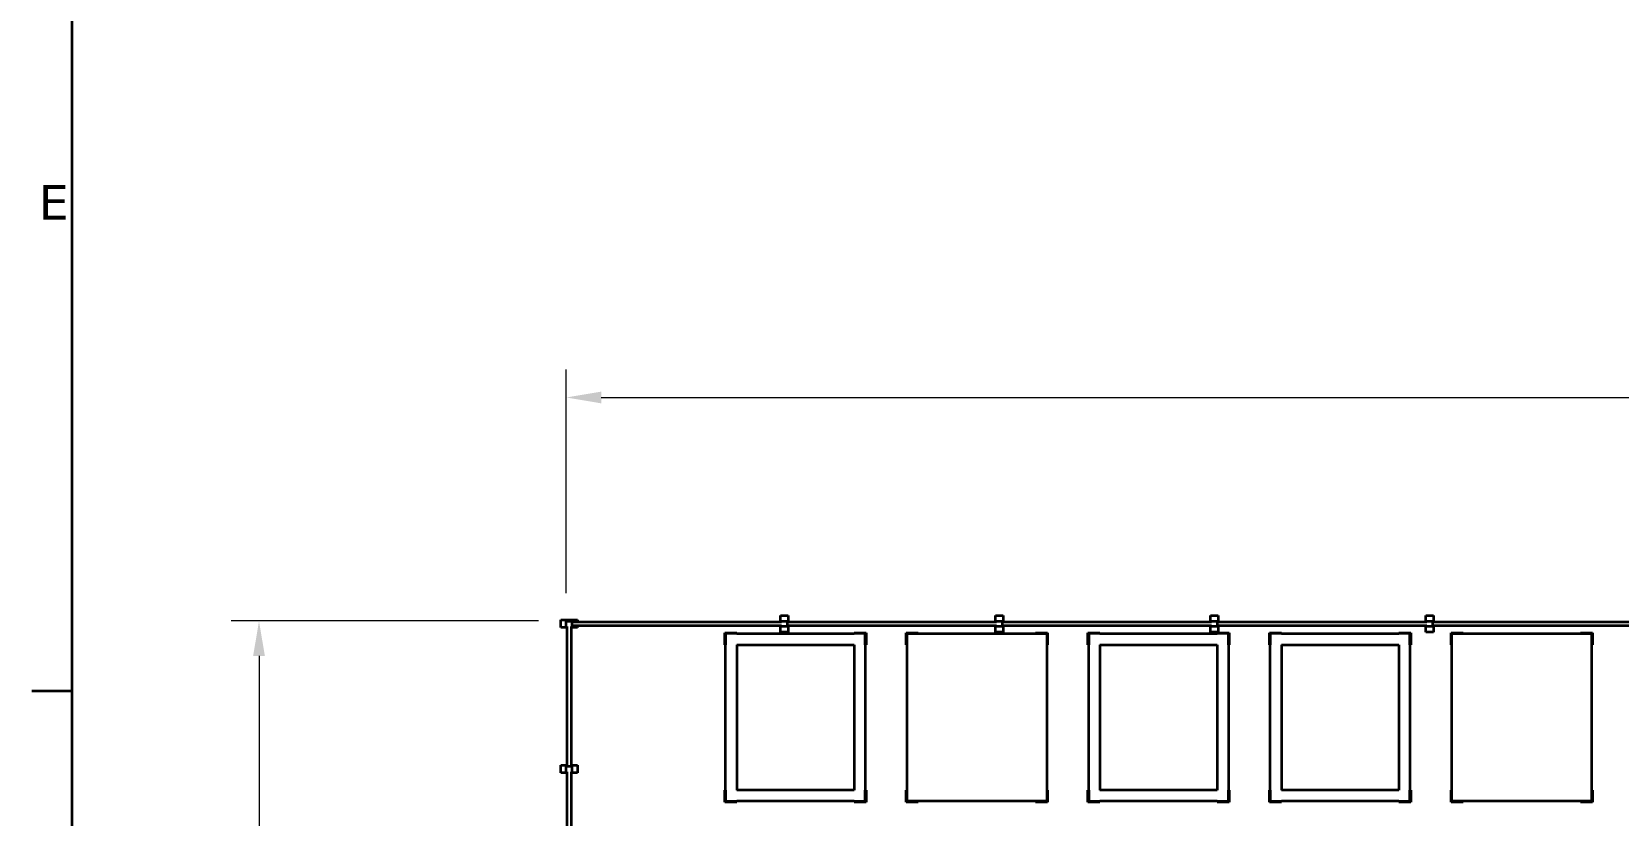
# Model space of a CAD drawing. Header units: millimetres. Extents: x 0 to 67800, y 0 to 42000.
# Drawn here: x 710 to 12068, y 27112 to 32721 of the extents above; entities that cross this region are included whole.
import ezdxf

# ---------------------------------------------------------------- set-up
doc = ezdxf.new("R2010")
doc.units = ezdxf.units.MM
doc.header["$LTSCALE"] = 100
for name, color, linetype, lineweight in [('Border (ISO)', 7, 'Continuous', 35), ('Dimension (ISO)', 7, 'Continuous', 18), ('Visible (ISO)', 7, 'Continuous', 35)]:
    doc.layers.add(name, color=color, linetype=linetype, lineweight=lineweight)
doc.styles.add('Note Text (ISO)', font='verdana.ttf')
doc.dimstyles.new('Default - Method 1b (ISO)', dxfattribs={"dimscale": 100, "dimtxt": 2.5, "dimasz": 2.5, "dimexe": 2, "dimexo": 2, "dimgap": 0.5, "dimtad": 1, "dimtoh": 1, "dimdec": 1, "dimrnd": 1e-08, "dimtxsty": 'Note Text (ISO)', "dimcen": 0.09, "dimdle": 10, "dimclrd": 256, "dimclre": 256, "dimclrt": 256, "dimadec": 1, "dimazin": 2, "dimtfac": 0.72, "dimtmove": 0, "dimatfit": 3, "dimfxl": 1, "dimtolj": 1, "dimlwd": -1, "dimlwe": -1, "dimarcsym": 0})

# ---------------------------------------------------------------- blocks, each defined once
blk = doc.blocks.new('Borders Default Border')
at = {"layer": 'Border (ISO)'}
blk.add_line((10, 280), (7.1, 280), dxfattribs=at)
at = {"layer": 'Border (ISO)', "flags": 128}
blk.add_lwpolyline([(10, 10), (10, 410), (584, 410), (584, 10), (10, 10)], dxfattribs=at)
at = {"layer": 'Border (ISO)', "insert": (7.59, 313.75), "char_height": 2.5, "attachment_point": 7, "style": 'Note Text (ISO)'}
blk.add_mtext('E', dxfattribs=at)
blk = doc.blocks.new('*D19')
at = {"layer": 'Defpoints', "color": 0, "transparency": 16777216}
for p in [(34677, 30103), (4537, 28503), (34677, 28503)]:
    blk.add_point(p, dxfattribs=at)
at = {"layer": 'Dimension (ISO)', "transparency": 16777216}
for p, q in [((4537, 28703), (4537, 30303)), ((34677, 28703), (34677, 30303)), ((4787, 30103), (34427, 30103))]:
    blk.add_line(p, q, dxfattribs=at)
for points in [[(4787, 30145), (4787, 30061), (4537, 30103)], [(34427, 30145), (34427, 30061), (34677, 30103)]]:
    blk.add_solid(points, dxfattribs=at)
at = {"layer": 'Dimension (ISO)', "transparency": 16777216, "insert": (19086, 30413), "char_height": 250, "attachment_point": 1, "style": 'Note Text (ISO)'}
blk.add_mtext('\\A1;30140', dxfattribs=at)
blk = doc.blocks.new('*D20')
at = {"layer": 'Defpoints', "color": 0, "transparency": 16777216}
for p in [(4537, 28503), (2337, 16123), (4537, 16123)]:
    blk.add_point(p, dxfattribs=at)
at = {"layer": 'Dimension (ISO)', "transparency": 16777216}
for p, q in [((4337, 28503), (2137, 28503)), ((2337, 28253), (2337, 16373)), ((4337, 16123), (2137, 16123))]:
    blk.add_line(p, q, dxfattribs=at)
for points in [[(2295, 28253), (2379, 28253), (2337, 28503)], [(2295, 16373), (2379, 16373), (2337, 16123)]]:
    blk.add_solid(points, dxfattribs=at)
at = {"layer": 'Dimension (ISO)', "transparency": 16777216, "insert": (2026, 21801), "char_height": 250, "attachment_point": 1, "rotation": 90, "style": 'Note Text (ISO)'}
blk.add_mtext('\\A1;12380', dxfattribs=at)

msp = doc.modelspace()

# ---------------------------------------------------------------- linework, layer by layer
at = {"layer": 'Visible (ISO)'}
for p, q in [((4496.99, 28455.37), (4496.99, 28510.37)), ((4496.99, 28510.37), (4616.99, 28510.37)), ((4616.99, 28510.37), (4616.99, 28497.87)), ((6069.49, 28497.87), (6069.49, 28542.87)), ((6069.49, 28542.87), (6124.49, 28542.87)), ((6124.49, 28542.87), (6124.49, 28497.87)), ((7609.49, 28497.87), (7609.49, 28542.87)), ((7609.49, 28542.87), (7664.49, 28542.87)), ((7664.49, 28542.87), (7664.49, 28497.87)), ((9149.49, 28497.87), (9149.49, 28542.87)), ((9149.49, 28542.87), (9204.49, 28542.87)), ((9204.49, 28542.87), (9204.49, 28497.87)), ((10689.49, 28497.87), (10689.49, 28542.87)), ((10689.49, 28542.87), (10744.49, 28542.87)), ((10744.49, 28542.87), (10744.49, 28497.87)), ((4541.99, 28455.37), (4496.99, 28455.37)), ((4536.99, 28502.87), (4576.99, 28502.87)), ((4536.99, 28462.87), (4536.99, 28502.87)), ((4541.99, 28462.87), (4536.99, 28462.87)), ((4541.99, 27462.87), (4541.99, 28462.87)), ((4571.99, 28462.87), (4571.99, 27462.87)), ((4576.99, 28462.87), (4571.99, 28462.87)), ((4616.99, 28455.37), (4571.99, 28455.37)), ((4576.99, 28502.87), (4576.99, 28462.87)), ((4576.99, 28497.87), (4576.99, 28467.87)), ((4576.99, 28497.87), (6076.99, 28497.87)), ((6076.99, 28467.87), (4576.99, 28467.87)), ((4616.99, 28467.87), (4616.99, 28455.37)), ((5670.78, 28332.87), (5670.78, 28418.87)), ((5670.78, 28418.87), (5756.78, 28418.87)), ((5676.78, 28412.87), (5676.78, 28332.87)), ((5756.78, 28412.87), (5676.78, 28412.87)), ((5756.78, 28418.87), (5756.78, 28412.87)), ((5756.78, 28412.87), (6596.78, 28412.87)), ((6069.49, 28422.87), (6069.49, 28467.87)), ((6124.49, 28422.87), (6069.49, 28422.87)), ((6076.99, 28502.87), (6116.99, 28502.87)), ((6076.99, 28497.87), (6076.99, 28502.87)), ((6076.99, 28462.87), (6076.99, 28467.87)), ((6116.99, 28462.87), (6076.99, 28462.87)), ((6116.99, 28502.87), (6116.99, 28462.87)), ((6116.99, 28497.87), (6116.99, 28467.87)), ((6116.99, 28497.87), (7616.99, 28497.87)), ((7616.99, 28467.87), (6116.99, 28467.87)), ((6124.49, 28467.87), (6124.49, 28422.87)), ((6596.78, 28412.87), (6596.78, 28418.87)), ((6596.78, 28418.87), (6682.78, 28418.87)), ((6676.78, 28412.87), (6596.78, 28412.87)), ((6676.78, 28332.87), (6676.78, 28412.87)), ((6682.78, 28418.87), (6682.78, 28332.87)), ((6970.78, 28332.87), (6970.78, 28418.87)), ((6970.78, 28418.87), (7056.78, 28418.87)), ((6976.78, 28412.88), (7976.78, 28412.88)), ((6976.78, 27212.87), (6976.78, 28412.88)), ((7056.78, 28418.87), (7056.78, 28412.88)), ((7609.49, 28422.87), (7609.49, 28467.87)), ((7664.49, 28422.87), (7609.49, 28422.87)), ((7616.99, 28502.87), (7656.99, 28502.87)), ((7616.99, 28497.87), (7616.99, 28502.87)), ((7616.99, 28462.87), (7616.99, 28467.87)), ((7656.99, 28462.87), (7616.99, 28462.87)), ((7656.99, 28502.87), (7656.99, 28462.87)), ((7656.99, 28497.87), (7656.99, 28467.87)), ((7656.99, 28497.87), (9156.99, 28497.87)), ((9156.99, 28467.87), (7656.99, 28467.87)), ((7664.49, 28467.87), (7664.49, 28422.87)), ((7896.78, 28412.88), (7896.78, 28418.87)), ((7896.78, 28418.87), (7982.78, 28418.87)), ((7976.78, 28412.88), (7976.78, 27212.87)), ((7982.78, 28418.87), (7982.78, 28332.87)), ((8270.78, 28332.87), (8270.78, 28418.87)), ((8270.78, 28418.87), (8356.78, 28418.87)), ((8276.78, 28412.87), (8276.78, 28332.87)), ((8356.78, 28412.87), (8276.78, 28412.87)), ((8356.78, 28418.87), (8356.78, 28412.87)), ((8356.78, 28412.87), (9196.78, 28412.87)), ((9149.49, 28422.87), (9149.49, 28467.87)), ((9204.49, 28422.87), (9149.49, 28422.87)), ((9156.99, 28502.87), (9196.99, 28502.87)), ((9156.99, 28497.87), (9156.99, 28502.87)), ((9156.99, 28462.87), (9156.99, 28467.87)), ((9196.99, 28462.87), (9156.99, 28462.87)), ((9196.78, 28412.87), (9196.78, 28418.87)), ((9196.78, 28418.87), (9282.78, 28418.87)), ((9276.78, 28412.87), (9196.78, 28412.87)), ((9196.99, 28502.87), (9196.99, 28462.87)), ((9196.99, 28497.87), (9196.99, 28467.87)), ((9196.99, 28497.87), (10696.99, 28497.87)), ((10696.99, 28467.87), (9196.99, 28467.87)), ((9204.49, 28467.87), (9204.49, 28422.87)), ((9276.78, 28332.87), (9276.78, 28412.87)), ((9282.78, 28418.87), (9282.78, 28332.87)), ((9570.78, 28332.87), (9570.78, 28418.87)), ((9570.78, 28418.87), (9656.78, 28418.87)), ((9576.78, 28412.87), (9576.78, 28332.87)), ((9656.78, 28412.87), (9576.78, 28412.87)), ((9656.78, 28418.87), (9656.78, 28412.87)), ((9656.78, 28412.87), (10496.78, 28412.87)), ((10496.78, 28412.87), (10496.78, 28418.87)), ((10496.78, 28418.87), (10582.78, 28418.87)), ((10576.78, 28412.87), (10496.78, 28412.87)), ((10576.78, 28332.87), (10576.78, 28412.87)), ((10582.78, 28418.87), (10582.78, 28332.87)), ((10689.49, 28422.87), (10689.49, 28467.87)), ((10744.49, 28422.87), (10689.49, 28422.87)), ((10696.99, 28502.87), (10736.99, 28502.87)), ((10696.99, 28497.87), (10696.99, 28502.87)), ((10696.99, 28462.87), (10696.99, 28467.87)), ((10736.99, 28462.87), (10696.99, 28462.87)), ((10736.99, 28502.87), (10736.99, 28462.87)), ((10736.99, 28497.87), (10736.99, 28467.87)), ((10736.99, 28497.87), (12236.99, 28497.87)), ((12236.99, 28467.87), (10736.99, 28467.87)), ((10744.49, 28467.87), (10744.49, 28422.87)), ((10870.78, 28332.87), (10870.78, 28418.87)), ((10870.78, 28418.87), (10956.78, 28418.87)), ((10876.78, 28412.88), (11876.78, 28412.88)), ((10876.78, 27212.87), (10876.78, 28412.88)), ((10956.78, 28418.87), (10956.78, 28412.88)), ((11796.78, 28412.88), (11796.78, 28418.87)), ((11796.78, 28418.87), (11882.78, 28418.87)), ((11876.78, 28412.88), (11876.78, 27212.87)), ((11882.78, 28418.87), (11882.78, 28332.87)), ((5676.78, 28332.87), (5670.78, 28332.87)), ((5676.78, 27292.87), (5676.78, 28332.87)), ((5756.78, 28332.87), (5756.78, 27292.87)), ((5756.78, 28332.87), (6596.78, 28332.87)), ((6596.78, 28332.87), (6596.78, 27292.87)), ((6682.78, 28332.87), (6676.78, 28332.87)), ((6676.78, 28332.87), (6676.78, 27292.87)), ((6976.78, 28332.87), (6970.78, 28332.87)), ((7982.78, 28332.87), (7976.78, 28332.87)), ((8276.78, 28332.87), (8270.78, 28332.87)), ((8276.78, 27292.87), (8276.78, 28332.87)), ((8356.78, 28332.87), (8356.78, 27292.87)), ((8356.78, 28332.87), (9196.78, 28332.87)), ((9196.78, 28332.87), (9196.78, 27292.87)), ((9282.78, 28332.87), (9276.78, 28332.87)), ((9276.78, 28332.87), (9276.78, 27292.87)), ((9576.78, 28332.87), (9570.78, 28332.87)), ((9576.78, 27292.87), (9576.78, 28332.87)), ((9656.78, 28332.87), (9656.78, 27292.87)), ((9656.78, 28332.87), (10496.78, 28332.87)), ((10496.78, 28332.87), (10496.78, 27292.87)), ((10582.78, 28332.87), (10576.78, 28332.87)), ((10576.78, 28332.87), (10576.78, 27292.87)), ((10876.78, 28332.87), (10870.78, 28332.87)), ((11882.78, 28332.87), (11876.78, 28332.87)), ((4496.99, 27415.37), (4496.99, 27470.37)), ((4496.99, 27470.37), (4541.99, 27470.37)), ((4541.99, 27415.37), (4496.99, 27415.37)), ((4536.99, 27462.87), (4576.99, 27462.87)), ((4536.99, 27422.87), (4536.99, 27462.87)), ((4541.99, 27422.87), (4536.99, 27422.87)), ((4541.99, 27462.87), (4571.99, 27462.87)), ((4541.99, 26022.87), (4541.99, 27422.87)), ((4571.99, 27470.37), (4616.99, 27470.37)), ((4571.99, 27422.87), (4571.99, 26022.87)), ((4576.99, 27422.87), (4571.99, 27422.87)), ((4616.99, 27415.37), (4571.99, 27415.37)), ((4576.99, 27462.87), (4576.99, 27422.87)), ((4616.99, 27470.37), (4616.99, 27415.37)), ((5670.78, 27206.87), (5670.78, 27292.87)), ((5670.78, 27292.87), (5676.78, 27292.87)), ((5676.78, 27292.87), (5676.78, 27212.87)), ((6596.78, 27292.87), (5756.78, 27292.87)), ((6676.78, 27212.87), (6676.78, 27292.87)), ((6676.78, 27292.87), (6682.78, 27292.87)), ((6682.78, 27292.87), (6682.78, 27206.87)), ((6970.78, 27206.87), (6970.78, 27292.87)), ((6970.78, 27292.87), (6976.78, 27292.87)), ((7976.78, 27292.87), (7982.78, 27292.87)), ((7982.78, 27292.87), (7982.78, 27206.87)), ((8270.78, 27206.87), (8270.78, 27292.87)), ((8270.78, 27292.87), (8276.78, 27292.87)), ((8276.78, 27292.87), (8276.78, 27212.87)), ((9196.78, 27292.87), (8356.78, 27292.87)), ((9276.78, 27212.87), (9276.78, 27292.87)), ((9276.78, 27292.87), (9282.78, 27292.87)), ((9282.78, 27292.87), (9282.78, 27206.87)), ((9570.78, 27206.87), (9570.78, 27292.87)), ((9570.78, 27292.87), (9576.78, 27292.87)), ((9576.78, 27292.87), (9576.78, 27212.87)), ((10496.78, 27292.87), (9656.78, 27292.87)), ((10576.78, 27212.87), (10576.78, 27292.87)), ((10576.78, 27292.87), (10582.78, 27292.87)), ((10582.78, 27292.87), (10582.78, 27206.87)), ((10870.78, 27206.87), (10870.78, 27292.87)), ((10870.78, 27292.87), (10876.78, 27292.87)), ((11876.78, 27292.87), (11882.78, 27292.87)), ((11882.78, 27292.87), (11882.78, 27206.87)), ((5756.78, 27206.87), (5670.78, 27206.87)), ((5676.78, 27212.87), (5756.78, 27212.87)), ((5756.78, 27212.87), (5756.78, 27206.87)), ((6596.78, 27212.87), (5756.78, 27212.87)), ((6596.78, 27206.87), (6596.78, 27212.87)), ((6596.78, 27212.87), (6676.78, 27212.87)), ((6682.78, 27206.87), (6596.78, 27206.87)), ((7056.78, 27206.87), (6970.78, 27206.87)), ((7976.78, 27212.87), (6976.78, 27212.87)), ((7056.78, 27212.87), (7056.78, 27206.87)), ((7896.78, 27206.87), (7896.78, 27212.87)), ((7982.78, 27206.87), (7896.78, 27206.87)), ((8356.78, 27206.87), (8270.78, 27206.87)), ((8276.78, 27212.87), (8356.78, 27212.87)), ((8356.78, 27212.87), (8356.78, 27206.87)), ((9196.78, 27212.87), (8356.78, 27212.87)), ((9196.78, 27206.87), (9196.78, 27212.87)), ((9196.78, 27212.87), (9276.78, 27212.87)), ((9282.78, 27206.87), (9196.78, 27206.87)), ((9656.78, 27206.87), (9570.78, 27206.87)), ((9576.78, 27212.87), (9656.78, 27212.87)), ((9656.78, 27212.87), (9656.78, 27206.87)), ((10496.78, 27212.87), (9656.78, 27212.87)), ((10496.78, 27206.87), (10496.78, 27212.87)), ((10496.78, 27212.87), (10576.78, 27212.87)), ((10582.78, 27206.87), (10496.78, 27206.87)), ((10956.78, 27206.87), (10870.78, 27206.87)), ((11876.78, 27212.87), (10876.78, 27212.87)), ((10956.78, 27212.87), (10956.78, 27206.87)), ((11796.78, 27206.87), (11796.78, 27212.87)), ((11882.78, 27206.87), (11796.78, 27206.87))]:
    msp.add_line(p, q, dxfattribs=at)

# ---------------------------------------------------------------- block references
at = {"xscale": 100, "yscale": 100, "zscale": 100}
msp.add_blockref('Borders Default Border', (0, 0), dxfattribs=at)

# ---------------------------------------------------------------- dimensions: what is measured, and where the dimension line sits
at = {"layer": 'Dimension (ISO)'}
for base, p2, angle, picture, middle in [((34676.99, 30102.87), (34676.99, 28502.87), 180, '*D19', (19606.99, 30102.87)), ((2336.99, 16122.87), (4536.99, 16122.87), 90, '*D20', (2336.99, 22312.87))]:
    dim = msp.add_linear_dim(base=base, p1=(4536.99, 28502.87), p2=p2, angle=angle, dimstyle='Default - Method 1b (ISO)', override={"dimtoh": 0, "dimdec": 1, "dimtp": 0, "dimtm": 0, "dimtdec": 2, "dimtofl": 0, "dimatfit": 1}, dxfattribs=at)
    dim.commit()
    dim.dimension.update_dxf_attribs({"geometry": picture, "text_midpoint": middle, "dimtype": 160})

doc.saveas('drawing.dxf')
